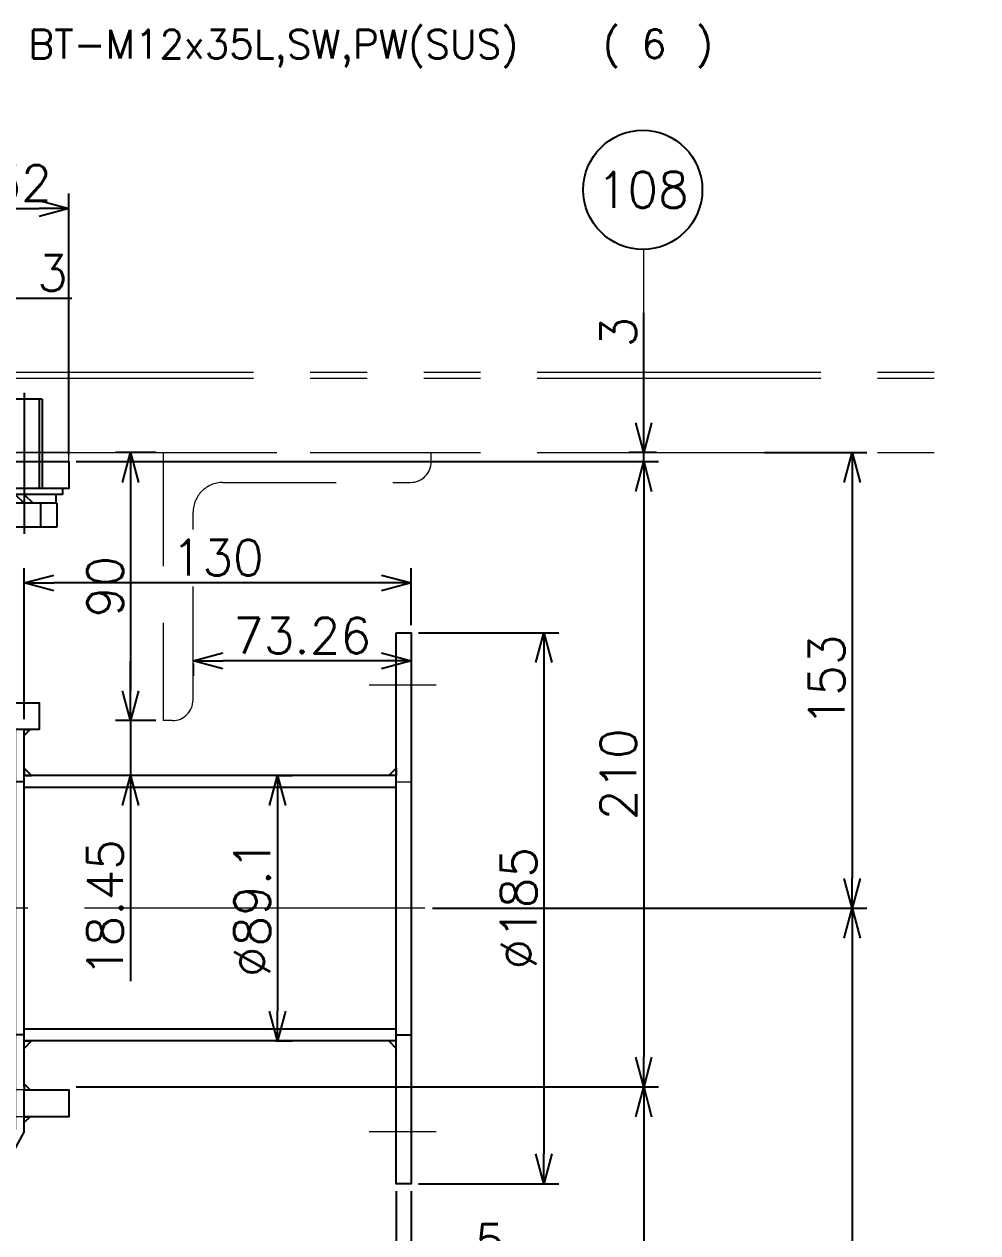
# Model space of a CAD drawing. Header units: millimetres. Extents: x -16130 to 36813, y -8099 to 27484.
# Drawn here: x 20014 to 20334.4, y 13080.7 to 13486.6 of the extents above; entities that cross this region are included whole.
import ezdxf
from ezdxf import colors
from ezdxf.entities.mleader import LeaderData, LeaderLine
from ezdxf.enums import TextEntityAlignment as Align
from ezdxf.math import Vec2, Vec3

# ---------------------------------------------------------------- set-up
doc = ezdxf.new("R2010")
doc.units = ezdxf.units.MM
doc.header["$LTSCALE"] = 6
doc.header["$PDMODE"] = 99
doc.header["$PDSIZE"] = 1
for name, pattern in [('CENTER2', [28.575, 19.05, -3.175, 3.175, -3.175]), ('HIDDEN', [9.525, 6.35, -3.175]), ('PHANTOM2', [31.75, 15.875, -3.175, 3.175, -3.175, 3.175, -3.175])]:
    doc.linetypes.add(name, pattern=pattern)
for name, color, linetype, lineweight in [('01_NORMAL', 7, 'Continuous', 25), ('04_HIDDEN', 2, 'HIDDEN', 13), ('05_CENTER', 4, 'CENTER2', 13), ('06_PHANTOM', 2, 'PHANTOM2', 13), ('07_TEXT', 3, 'Continuous', 13), ('08_DIM', 3, 'Continuous', 13)]:
    doc.layers.add(name, color=color, linetype=linetype, lineweight=lineweight)
doc.layers.add('10_DRAFT', color=8, linetype='Continuous', lineweight=0, plot=False)
doc.styles.add('KSS_TXT', font='txt.shx', dxfattribs={"bigfont": 'extfont2.shx'})
doc.styles.add('KSS_TXT_L', font='txt.shx', dxfattribs={"height": 3, "bigfont": 'extfont2.shx'})
doc.styles.get("Standard").update_dxf_attribs({"font": 'txt.shx', "bigfont": 'extfont2.shx'})
doc.dimstyles.new('KSS_DIM', dxfattribs={"dimtxt": 3, "dimasz": 2.5, "dimexe": 1.25, "dimexo": 0.625, "dimtad": 1, "dimdsep": 46, "dimtxsty": 'KSS_TXT', "dimblk": 'OPEN30', "dimcen": 0, "dimazin": 2, "dimtfac": 0.75, "dimtmove": 0, "dimatfit": 3, "dimldrblk": 'OPEN30', "dimfxl": 1, "dimtolj": 1, "dimarcsym": 0})

# ---------------------------------------------------------------- blocks, each defined once
blk = doc.blocks.new('AM_BALLOON1')
at = {"transparency": 16777216}
blk.add_circle((0, 0), 5, dxfattribs=at)
blk.add_attdef('B_NUMBER', text='', height=3, dxfattribs=at).set_placement((0, 0), align=Align.MIDDLE_CENTER)
blk = doc.blocks.new('_OPEN')
at = {"color": 0, "linetype": 'ByBlock'}
for p, q in [((-1, 0.167), (0, 0)), ((0, 0), (-1, -0.167)), ((0, 0), (-1, 0))]:
    blk.add_line(p, q, dxfattribs=at)
blk = doc.blocks.new('*U3940')
at = {"layer": '07_TEXT', "color": 0, "style": 'KSS_TXT'}
for s, p in [('(', (62.17, 1.02)), (')', (71.94, 1.02))]:
    blk.add_text(s, height=3, dxfattribs=at).set_placement(p)
blk.add_attdef('補助材料名', (1.87, 1), '', height=3, dxfattribs=at)
blk.add_attdef('個数', text='', height=3, dxfattribs=at).set_placement((67.53, 1.02), align=Align.CENTER)
blk = doc.blocks.new('_Open30')
at = {"color": 0, "linetype": 'ByBlock', "lineweight": -2}
for p, q in [((-1, 0.268), (0, 0)), ((0, 0), (-1, -0.268)), ((0, 0), (-1, 0))]:
    blk.add_line(p, q, dxfattribs=at)
blk = doc.blocks.new('*D3949')
at = {"layer": '08_DIM', "color": 0, "lineweight": -2, "transparency": 16777216}
for p, q in [((20014.04, 13253.19), (20014.04, 13303.92)), ((20144.04, 13284.75), (20144.04, 13303.92)), ((20134.04, 13298.92), (20024.04, 13298.92))]:
    blk.add_line(p, q, dxfattribs=at)
at = {"layer": 'Defpoints', "color": 0, "transparency": 16777216}
for p in [(20014.04, 13298.92), (20144.04, 13282.25), (20014.04, 13250.69)]:
    blk.add_point(p, dxfattribs=at)
at = {"layer": '08_DIM', "color": 0, "lineweight": -2, "transparency": 16777216, "xscale": 10, "yscale": 10, "zscale": 10, "rotation": 180}
blk.add_blockref('_Open30', (20014.04, 13298.92), dxfattribs=at)
at = {"layer": '08_DIM', "color": 0, "lineweight": -2, "transparency": 16777216, "xscale": 10, "yscale": 10, "zscale": 10}
blk.add_blockref('_Open30', (20144.04, 13298.92), dxfattribs=at)
at = {"layer": '08_DIM', "color": 0, "transparency": 16777216, "insert": (20079.04, 13307.42), "char_height": 12, "attachment_point": 5, "style": 'KSS_TXT'}
blk.add_mtext('\\A1;130', dxfattribs=at)
blk = doc.blocks.new('*D3950')
at = {"layer": '08_DIM', "color": 0, "lineweight": -2, "transparency": 16777216}
for p, q in [((20139.04, 13094.69), (20139.04, 13064.04)), ((20144.04, 13094.69), (20144.04, 13064.04)), ((20129.04, 13069.04), (20119.04, 13069.04)), ((20139.04, 13069.04), (20144.04, 13069.04)), ((20154.04, 13069.04), (20177.04, 13069.04))]:
    blk.add_line(p, q, dxfattribs=at)
at = {"layer": 'Defpoints', "color": 0, "transparency": 16777216}
for p in [(20139.04, 13097.19), (20144.04, 13097.19), (20144.04, 13069.04)]:
    blk.add_point(p, dxfattribs=at)
at = {"layer": '08_DIM', "color": 0, "lineweight": -2, "transparency": 16777216, "xscale": 10, "yscale": 10, "zscale": 10}
blk.add_blockref('_Open30', (20139.04, 13069.04), dxfattribs=at)
at = {"layer": '08_DIM', "color": 0, "lineweight": -2, "transparency": 16777216, "xscale": 10, "yscale": 10, "zscale": 10, "rotation": 180}
blk.add_blockref('_Open30', (20144.04, 13069.04), dxfattribs=at)
at = {"layer": '08_DIM', "color": 0, "transparency": 16777216, "insert": (20170.54, 13077.55), "char_height": 12, "attachment_point": 5, "style": 'KSS_TXT'}
blk.add_mtext('\\A1;5', dxfattribs=at)
blk = doc.blocks.new('*D3951')
at = {"layer": '08_DIM', "color": 0, "lineweight": -2, "transparency": 16777216}
for p, q in [((19994.04, 13338.19), (19994.04, 13399.52)), ((19997.04, 13342.19), (19997.04, 13399.52)), ((19984.04, 13394.52), (19974.04, 13394.52)), ((19994.04, 13394.52), (19997.04, 13394.52)), ((20007.04, 13394.52), (20030.04, 13394.52))]:
    blk.add_line(p, q, dxfattribs=at)
at = {"layer": 'Defpoints', "color": 0, "transparency": 16777216}
for p in [(19997.04, 13394.52), (19997.04, 13339.69), (19994.04, 13335.69)]:
    blk.add_point(p, dxfattribs=at)
at = {"layer": '08_DIM', "color": 0, "lineweight": -2, "transparency": 16777216, "xscale": 10, "yscale": 10, "zscale": 10}
blk.add_blockref('_Open30', (19994.04, 13394.52), dxfattribs=at)
at = {"layer": '08_DIM', "color": 0, "lineweight": -2, "transparency": 16777216, "xscale": 10, "yscale": 10, "zscale": 10, "rotation": 180}
blk.add_blockref('_Open30', (19997.04, 13394.52), dxfattribs=at)
at = {"layer": '08_DIM', "color": 0, "transparency": 16777216, "insert": (20023.54, 13403.02), "char_height": 12, "attachment_point": 5, "style": 'KSS_TXT'}
blk.add_mtext('\\A1;3', dxfattribs=at)
blk = doc.blocks.new('*D3958')
at = {"layer": '08_DIM', "color": 0, "lineweight": -2, "transparency": 16777216}
for p, q in [((20031.54, 13339.69), (20227.14, 13339.69)), ((20222.14, 13329.69), (20222.14, 13139.69)), ((20031.54, 13129.69), (20227.14, 13129.69))]:
    blk.add_line(p, q, dxfattribs=at)
at = {"layer": 'Defpoints', "color": 0, "transparency": 16777216}
for p in [(20029.04, 13339.69), (20029.04, 13129.69), (20222.14, 13129.69)]:
    blk.add_point(p, dxfattribs=at)
at = {"layer": '08_DIM', "color": 0, "lineweight": -2, "transparency": 16777216, "xscale": 10, "yscale": 10, "zscale": 10}
for p, rotation in [((20222.14, 13339.69), 90), ((20222.14, 13129.69), 270)]:
    blk.add_blockref('_Open30', p, dxfattribs=dict(at, rotation=rotation))
at = {"layer": '08_DIM', "color": 0, "transparency": 16777216, "insert": (20213.64, 13234.69), "char_height": 12, "attachment_point": 5, "rotation": 90, "style": 'KSS_TXT'}
blk.add_mtext('\\A1;210', dxfattribs=at)
blk = doc.blocks.new('*D3961')
at = {"layer": '08_DIM', "color": 0, "lineweight": -2, "transparency": 16777216}
for p, q in [((20146.54, 13282.19), (20193.64, 13282.19)), ((20188.64, 13272.19), (20188.64, 13107.19)), ((20146.54, 13097.19), (20193.64, 13097.19))]:
    blk.add_line(p, q, dxfattribs=at)
at = {"layer": 'Defpoints', "color": 0, "transparency": 16777216}
for p in [(20144.04, 13282.19), (20144.04, 13097.19), (20188.64, 13097.19)]:
    blk.add_point(p, dxfattribs=at)
at = {"layer": '08_DIM', "color": 0, "lineweight": -2, "transparency": 16777216, "xscale": 10, "yscale": 10, "zscale": 10}
for p, rotation in [((20188.64, 13282.19), 90), ((20188.64, 13097.19), 270)]:
    blk.add_blockref('_Open30', p, dxfattribs=dict(at, rotation=rotation))
at = {"layer": '08_DIM', "color": 0, "transparency": 16777216, "insert": (20180.13, 13189.69), "char_height": 12, "attachment_point": 5, "rotation": 90, "style": 'KSS_TXT'}
blk.add_mtext('\\A1;\\A1;%%c185', dxfattribs=at)
blk = doc.blocks.new('*D3973')
at = {"layer": '08_DIM', "color": 0, "lineweight": -2, "transparency": 16777216}
for p, q in [((19997.04, 13342.19), (19997.04, 13429.71)), ((20029.04, 13342.19), (20029.04, 13429.71)), ((20007.04, 13424.71), (20019.04, 13424.71))]:
    blk.add_line(p, q, dxfattribs=at)
at = {"layer": 'Defpoints', "color": 0, "transparency": 16777216}
for p in [(20029.04, 13424.71), (19997.04, 13339.69), (20029.04, 13339.69)]:
    blk.add_point(p, dxfattribs=at)
at = {"layer": '08_DIM', "color": 0, "lineweight": -2, "transparency": 16777216, "xscale": 10, "yscale": 10, "zscale": 10, "rotation": 180}
blk.add_blockref('_Open30', (19997.04, 13424.71), dxfattribs=at)
at = {"layer": '08_DIM', "color": 0, "lineweight": -2, "transparency": 16777216, "xscale": 10, "yscale": 10, "zscale": 10}
blk.add_blockref('_Open30', (20029.04, 13424.71), dxfattribs=at)
at = {"layer": '08_DIM', "color": 0, "transparency": 16777216, "insert": (20013.04, 13433.21), "char_height": 12, "attachment_point": 5, "style": 'KSS_TXT'}
blk.add_mtext('\\A1;32', dxfattribs=at)
blk = doc.blocks.new('A$C384F4F50_1_1_1')
at = {"color": 0}
for p, q in [((-83, 536), (83, 536)), ((-80, 536), (-80, 320)), ((80, 536), (80, 320)), ((-83, 531), (-83, 320)), ((83, 531), (83, 320)), ((-100, 330), (-100, 450)), ((-97, 450), (-97, 315.77)), ((97, 450), (97, 315.77)), ((100, 330), (100, 450)), ((225, 434.55), (100, 434.55)), ((100, 432.5), (97, 432.5)), ((225, 430.55), (100, 430.55)), ((-175, 400), (-180, 400)), ((-175, 400.85), (-100, 400.85)), ((-175, 398.35), (-100, 398.35)), ((-97, 400), (-100, 400)), ((-175, 381.65), (-100, 381.65)), ((-175, 380), (-180, 380)), ((-175, 379.15), (-100, 379.15)), ((-97, 380), (-100, 380)), ((225, 349.45), (100, 349.45)), ((100, 347.5), (97, 347.5)), ((225, 345.45), (100, 345.45)), ((225, 347.5), (230, 347.5)), ((-100, 315), (-100, 321)), ((100, 315), (100, 321)), ((83, 320), (-83, 320)), ((-100, 315), (-70, 260)), ((-97, 315.77), (-67, 260.77)), ((97, 315.77), (67, 260.77)), ((100, 315), (70, 260)), ((-70, 243.5), (-70, 260)), ((-67, 260.77), (-67, 243.5)), ((67, 260.77), (67, 243.5)), ((70, 243.5), (70, 260)), ((-70, 243.5), (-67, 243.5)), ((70, 243.5), (67, 243.5))]:
    blk.add_line(p, q, dxfattribs=at)
for points in [[(-83, 540), (-115, 540), (-115, 531), (-83, 531)], [(83, 540), (115, 540), (115, 531), (83, 531)], [(225, 482.5), (230, 482.5), (230, 297.5), (225, 297.5)], [(-83, 459), (-105, 459), (-105, 450), (-83, 450)], [(83, 459), (105, 459), (105, 450), (83, 450)], [(-175, 437.5), (-180, 437.5), (-180, 342.5), (-175, 342.5)], [(-100, 329), (-115, 329), (-115, 320), (-100, 320)], [(100, 329), (115, 329), (115, 320), (100, 320)]]:
    blk.add_lwpolyline(points, close=True, dxfattribs=at)
at = {"color": 3}
for points in [[(-83, 536), (-81, 536), (-83, 538), (-83, 538)], [(83, 536), (81, 536), (83, 538), (83, 538)], [(-83, 531), (-85, 531), (-83, 529), (-83, 529)], [(83, 531), (85, 531), (83, 529), (83, 529)], [(-83, 459), (-85, 459), (-83, 461), (-83, 461)], [(83, 459), (85, 459), (83, 461), (83, 461)], [(-100, 450), (-102, 450), (-100, 448), (-100, 448)], [(100, 450), (102, 450), (100, 448), (100, 448)], [(100, 434.55), (102.5, 434.55), (102.5, 434.55), (100, 437.05)], [(225, 434.55), (222.5, 434.55), (222.5, 434.55), (225, 437.05)], [(-175, 400.85), (-173, 400.85), (-175, 402.85), (-175, 402.85)], [(-100, 400.85), (-102, 400.85), (-100, 402.85), (-100, 402.85)], [(-175, 379.15), (-173, 379.15), (-175, 377.15), (-175, 377.15)], [(-100, 379.15), (-102, 379.15), (-100, 377.15), (-100, 377.15)], [(100, 345.45), (102.5, 345.45), (102.5, 345.45), (100, 342.95)], [(225, 345.45), (222.5, 345.45), (222.5, 345.45), (225, 342.95)], [(-100, 329), (-102, 329), (-100, 331), (-100, 331)], [(100, 329), (102, 329), (100, 331), (100, 331)], [(-100, 320), (-102, 320), (-100, 318), (-100, 318)], [(100, 320), (102, 320), (100, 318), (100, 318)]]:
    blk.add_lwpolyline(points, close=True, dxfattribs=at)
at = {"layer": '04_HIDDEN'}
for p, q in [((83, 459), (-83, 459)), ((83, 450), (-83, 450)), ((225, 432.5), (230, 432.5)), ((-100, 320), (-100, 329)), ((100, 329), (-100, 329)), ((100, 320), (100, 329)), ((100, 320), (-100, 320))]:
    blk.add_line(p, q, dxfattribs=at)
at = {"layer": '05_CENTER'}
for p, q in [((0, 549.2), (0, 140)), ((-100, 523.03), (-100, 547.72)), ((100, 523.03), (100, 547.72)), ((215.89, 465), (238.42, 465)), ((-167.67, 425), (-186.97, 425)), ((-93.77, 390), (-185.31, 390)), ((234.62, 390), (93.4, 390)), ((-167.67, 355), (-186.97, 355)), ((-85, 346.64), (-85, 314.32)), ((85, 346.64), (85, 314.32)), ((215.89, 315), (238.42, 315))]:
    blk.add_line(p, q, dxfattribs=at)
at = {"layer": '10_DRAFT'}
for p, q in [((83, 540), (-83, 540)), ((-67, 243.5), (67, 243.5)), ((-6, 140), (6, 140))]:
    blk.add_line(p, q, dxfattribs=at)
blk = doc.blocks.new('*D4007')
at = {"layer": '08_DIM', "color": 0, "lineweight": -2, "transparency": 16777216}
for p, q in [((20098.43, 13234.24), (20104.13, 13234.24)), ((20099.13, 13224.24), (20099.13, 13155.14)), ((20098.43, 13145.14), (20104.13, 13145.14))]:
    blk.add_line(p, q, dxfattribs=at)
at = {"layer": 'Defpoints', "color": 0, "transparency": 16777216}
for p in [(20095.93, 13234.24), (20095.93, 13145.14), (20099.13, 13145.14)]:
    blk.add_point(p, dxfattribs=at)
at = {"layer": '08_DIM', "color": 0, "lineweight": -2, "transparency": 16777216, "xscale": 10, "yscale": 10, "zscale": 10}
for p, rotation in [((20099.13, 13234.24), 90), ((20099.13, 13145.14), 270)]:
    blk.add_blockref('_Open30', p, dxfattribs=dict(at, rotation=rotation))
at = {"layer": '08_DIM', "color": 0, "transparency": 16777216, "insert": (20090.63, 13189.69), "char_height": 12, "attachment_point": 5, "rotation": 90, "style": 'KSS_TXT'}
blk.add_mtext('\\A1;\\A1;%%c89.1', dxfattribs=at)
blk = doc.blocks.new('*D4011')
at = {"layer": '08_DIM', "color": 0, "lineweight": -2, "transparency": 16777216}
for p, q in [((20072.76, 13129.69), (20227.14, 13129.69)), ((20222.14, 13119.69), (20222.14, 12949.69)), ((20166.24, 12939.69), (20227.14, 12939.69))]:
    blk.add_line(p, q, dxfattribs=at)
at = {"layer": 'Defpoints', "color": 0, "transparency": 16777216}
for p in [(20070.26, 13129.69), (20163.74, 12939.69), (20222.14, 12939.69)]:
    blk.add_point(p, dxfattribs=at)
at = {"layer": '08_DIM', "color": 0, "lineweight": -2, "transparency": 16777216, "xscale": 10, "yscale": 10, "zscale": 10}
for p, rotation in [((20222.14, 13129.69), 90), ((20222.14, 12939.69), 270)]:
    blk.add_blockref('_Open30', p, dxfattribs=dict(at, rotation=rotation))
at = {"layer": '08_DIM', "color": 0, "transparency": 16777216, "insert": (20213.64, 13034.69), "char_height": 12, "attachment_point": 5, "rotation": 90, "style": 'KSS_TXT'}
blk.add_mtext('\\A1;(190)', dxfattribs=at)
blk = doc.blocks.new('M10Nza_1_1_1_1_1')
at = {"color": 0}
for p, q in [((-9.8, 4), (-9.8, 10.69)), ((-7.35, 12), (7.35, 12)), ((-4.9, 4), (-4.9, 10.69)), ((4.9, 10.69), (4.9, 4)), ((9.8, 10.69), (9.8, 4)), ((-9.8, 4), (9.8, 4)), ((-9.2, 1.5), (-9.2, 4)), ((0, 1.5), (-2.5, 4)), ((0, 4), (2.5, 1.5)), ((9.2, 4), (9.2, 1.5))]:
    blk.add_line(p, q, dxfattribs=at)
at = {"color": 0, "linetype": 'CENTER2'}
blk.add_line((0, 12), (0, 0), dxfattribs=at)
at = {"color": 0}
blk.add_lwpolyline([(-11, 1.5), (11, 1.5), (11, 0), (-11, 0)], close=True, dxfattribs=at)
for centre, radius, start, end in [((-7.35, 9.06), 2.94, 33.626, 146.374), ((0, 2.2), 9.8, 60, 120), ((7.35, 9.06), 2.94, 33.626, 146.374)]:
    blk.add_arc(centre, radius, start, end, dxfattribs=at)
at = {"layer": '10_DRAFT', "style": 'KSS_TXT'}
blk.add_text('M10', height=1.25, dxfattribs=at).set_placement((0.26, 4.12))
blk = doc.blocks.new('A$C68084CB7_1_1_1')
at = {"color": 0}
for p, q in [((-5, 215), (-5, 50.99)), ((5, 215), (-5, 215)), ((-4.19, 215), (-4.19, 175)), ((4.19, 215), (4.19, 175)), ((5, 215), (5, 70.71)), ((5, 175), (-5, 175))]:
    blk.add_line(p, q, dxfattribs=at)
at = {"layer": '04_HIDDEN'}
for p, q in [((5, 70.71), (5, 5)), ((-5, 50.99), (-5, 5)), ((5, 5), (-5, 5))]:
    blk.add_line(p, q, dxfattribs=at)
at = {"layer": '05_CENTER'}
for p, q in [((0, 218.8), (0, -8.49)), ((0, 196.64), (0, 173.31))]:
    blk.add_line(p, q, dxfattribs=at)
blk = doc.blocks.new('A$C680612B7_1_1_1')
at = {"color": 0}
for p, q in [((-120, 5), (120, 5)), ((-120, 5), (-120, -5)), ((-120, 4.19), (-95, 4.19)), ((-95, 5), (-95, -5)), ((95, 5), (95, -5)), ((120, 4.19), (95, 4.19)), ((120, 5), (120, -5)), ((-120, -4.19), (-95, -4.19)), ((-120, -5), (120, -5)), ((120, -4.19), (95, -4.19))]:
    blk.add_line(p, q, dxfattribs=at)
at = {"layer": '05_CENTER'}
blk.add_line((-122.85, 0), (122.85, 0), dxfattribs=at)
blk = doc.blocks.new('A$C680831B6_1_1_1')
blk.add_blockref('A$C680612B7_1_1_1', (0, 0))
at = {"layer": '01_NORMAL'}
for p, rotation in [((-102, 0), 89.99999999999999), ((102, 0), 270)]:
    blk.add_blockref('M10Nza_1_1_1_1_1', p, dxfattribs=dict(at, rotation=rotation))
blk = doc.blocks.new('A$C684D103E')
at = {"color": 3}
for points in [[(-90, 5), (-91.5, 5), (-90, 6.5), (-90, 6.5)], [(-80, 5), (-78.5, 5), (-80, 6.5), (-80, 6.5)], [(80, 5), (78.5, 5), (80, 6.5), (80, 6.5)], [(90, 5), (91.5, 5), (90, 6.5), (90, 6.5)]]:
    blk.add_lwpolyline(points, close=True, dxfattribs=at)
at = {"layer": '10_DRAFT'}
blk.add_line((0, -3.36), (0, 3.36), dxfattribs=at)
at = {"rotation": 270}
blk.add_blockref('M10Nza_1_1_1_1_1', (102, 0), dxfattribs=at)
blk.add_blockref('A$C680831B6_1_1_1', (0, -120))
at = {"layer": '04_HIDDEN', "xscale": -1}
for p in [(-85, 0), (85, 0)]:
    blk.add_blockref('A$C68084CB7_1_1_1', p, dxfattribs=at)
at = {"layer": '04_HIDDEN'}
for name, p in [('M10Nza_1_1_1_1_1', (-85, 189)), ('M10Nza_1_1_1_1_1', (85, 189)), ('A$C680831B6_1_1_1', (0, 120)), ('A$C680612B7_1_1_1', (0, 0))]:
    blk.add_blockref(name, p, dxfattribs=at)
at = {"layer": '04_HIDDEN', "rotation": 89.99999999999999}
blk.add_blockref('M10Nza_1_1_1_1_1', (-102, 0), dxfattribs=at)
blk = doc.blocks.new('*D4016')
at = {"layer": '08_DIM', "color": 0, "lineweight": -2, "transparency": 16777216}
for p, q in [((20262.74, 13342.69), (20297.14, 13342.69)), ((20292.14, 13332.69), (20292.14, 13199.69)), ((20151.17, 13189.69), (20297.14, 13189.69))]:
    blk.add_line(p, q, dxfattribs=at)
at = {"layer": 'Defpoints', "color": 0, "transparency": 16777216}
for p in [(20260.24, 13342.69), (20148.67, 13189.69), (20292.14, 13189.69)]:
    blk.add_point(p, dxfattribs=at)
at = {"layer": '08_DIM', "color": 0, "lineweight": -2, "transparency": 16777216, "xscale": 10, "yscale": 10, "zscale": 10}
for p, rotation in [((20292.14, 13342.69), 90), ((20292.14, 13189.69), 270)]:
    blk.add_blockref('_Open30', p, dxfattribs=dict(at, rotation=rotation))
at = {"layer": '08_DIM', "color": 0, "transparency": 16777216, "insert": (20283.63, 13266.19), "char_height": 12, "attachment_point": 5, "rotation": 90, "style": 'KSS_TXT'}
blk.add_mtext('\\A1;153', dxfattribs=at)
blk = doc.blocks.new('*D4017')
at = {"layer": '08_DIM', "color": 0, "lineweight": -2, "transparency": 16777216}
for p, q in [((20151.17, 13189.69), (20297.14, 13189.69)), ((20292.14, 13179.69), (20292.14, 12869.69)), ((20223.17, 12859.69), (20297.14, 12859.69))]:
    blk.add_line(p, q, dxfattribs=at)
at = {"layer": 'Defpoints', "color": 0, "transparency": 16777216}
for p in [(20148.67, 13189.69), (20220.67, 12859.69), (20292.14, 12859.69)]:
    blk.add_point(p, dxfattribs=at)
at = {"layer": '08_DIM', "color": 0, "lineweight": -2, "transparency": 16777216, "xscale": 10, "yscale": 10, "zscale": 10}
for p, rotation in [((20292.14, 13189.69), 90), ((20292.14, 12859.69), 270)]:
    blk.add_blockref('_Open30', p, dxfattribs=dict(at, rotation=rotation))
at = {"layer": '08_DIM', "color": 0, "transparency": 16777216, "insert": (20283.64, 13024.69), "char_height": 12, "attachment_point": 5, "rotation": 90, "style": 'KSS_TXT'}
blk.add_mtext('\\A1;330', dxfattribs=at)
blk = doc.blocks.new('A$C684D1FF8')
at = {"color": 3}
blk.add_lwpolyline([(0, 215), (0, -15), (3, -15), (3, 215)], close=True, dxfattribs=at)
at = {"layer": '05_CENTER'}
for p, q in [((-4.55, 200), (7.43, 200)), ((-4.55, 100), (7.43, 100)), ((-4.55, 0), (7.43, 0))]:
    blk.add_line(p, q, dxfattribs=at)
at = {"layer": '08_DIM'}
for p, q in [((3, 183), (0, 183)), ((3, 17), (0, 17))]:
    blk.add_line(p, q, dxfattribs=at)
blk = doc.blocks.new('*D4018')
at = {"layer": '08_DIM', "color": 0, "lineweight": -2, "transparency": 16777216}
for p, q in [((20222.14, 13342.69), (20222.14, 13389.68)), ((20222.14, 13352.69), (20222.14, 13362.69)), ((20226.5, 13342.69), (20217.14, 13342.69)), ((20222.14, 13339.69), (20222.14, 13342.69)), ((20031.54, 13339.69), (20227.14, 13339.69)), ((20222.14, 13329.69), (20222.14, 13319.69))]:
    blk.add_line(p, q, dxfattribs=at)
at = {"layer": 'Defpoints', "color": 0, "transparency": 16777216}
for p in [(20222.14, 13342.69), (20229, 13342.69), (20029.04, 13339.69)]:
    blk.add_point(p, dxfattribs=at)
at = {"layer": '08_DIM', "color": 0, "lineweight": -2, "transparency": 16777216, "xscale": 10, "yscale": 10, "zscale": 10}
for p, rotation in [((20222.14, 13342.69), 270), ((20222.14, 13339.69), 90)]:
    blk.add_blockref('_Open30', p, dxfattribs=dict(at, rotation=rotation))
at = {"layer": '08_DIM', "color": 0, "transparency": 16777216, "insert": (20213.64, 13383.18), "char_height": 12, "attachment_point": 5, "rotation": 90, "style": 'KSS_TXT'}
blk.add_mtext('\\A1;3', dxfattribs=at)
blk = doc.blocks.new('A$C1819430B_1_1_1')
at = {"color": 0}
for p, q in [((-10.97, 13), (10.97, 13)), ((-10.97, 5), (-10.97, 13)), ((-5.48, 5), (-5.48, 13)), ((5.48, 5), (5.48, 13)), ((10.97, 5), (10.97, 13)), ((-10.97, 5), (10.97, 5)), ((-10.75, 5), (-10.75, 2)), ((0, 2), (-3, 5)), ((0, 5), (3, 2)), ((10.75, 2), (10.75, 5)), ((-13, 2), (13, 2)), ((-13, 2), (-13, 0)), ((-13, 0), (13, 0)), ((13, 0), (13, 2))]:
    blk.add_line(p, q, dxfattribs=at)
at = {"color": 0, "linetype": 'CENTER2'}
blk.add_line((0, -32.11), (0, 15.28), dxfattribs=at)
at = {"color": 0, "linetype": 'HIDDEN'}
for p, q in [((-6, -30), (-6, 0)), ((-5.05, -30), (-5.05, 0)), ((5.05, -30), (5.05, 0)), ((6, -30), (6, 0)), ((-6, -30), (6, -30))]:
    blk.add_line(p, q, dxfattribs=at)
at = {"layer": '10_DRAFT', "style": 'KSS_TXT_L'}
blk.add_text('BT-M12x35L,SW,PW', height=0.3, dxfattribs=at).set_placement((6.07, 12.66))
blk = doc.blocks.new('*D4023')
at = {"layer": '08_DIM', "color": 0, "lineweight": -2, "transparency": 16777216}
for p, q in [((20058.28, 13342.69), (20044.75, 13342.69)), ((20049.75, 13332.69), (20049.75, 13262.69)), ((20058.28, 13252.69), (20044.75, 13252.69))]:
    blk.add_line(p, q, dxfattribs=at)
at = {"layer": 'Defpoints', "color": 0, "transparency": 16777216}
for p in [(20060.78, 13342.69), (20049.75, 13252.69), (20060.78, 13252.69)]:
    blk.add_point(p, dxfattribs=at)
at = {"layer": '08_DIM', "color": 0, "lineweight": -2, "transparency": 16777216, "xscale": 10, "yscale": 10, "zscale": 10}
for p, rotation in [((20049.75, 13342.69), 90), ((20049.75, 13252.69), 270)]:
    blk.add_blockref('_Open30', p, dxfattribs=dict(at, rotation=rotation))
at = {"layer": '08_DIM', "color": 0, "transparency": 16777216, "insert": (20041.25, 13297.69), "char_height": 12, "attachment_point": 5, "rotation": 90, "style": 'KSS_TXT'}
blk.add_mtext('\\A1;90', dxfattribs=at)
blk = doc.blocks.new('A$C508A7F88_1_1')
at = {"color": 0}
for p, q in [((0, 0), (0, -90)), ((0, 0), (90, 0)), ((90, -3), (90, 0)), ((20, -10), (83, -10)), ((10, -83), (10, -20)), ((3, -90), (0, -90))]:
    blk.add_line(p, q, dxfattribs=at)
for centre, radius, start, end in [((83, -3), 7, 270, 0), ((20, -20), 10, 90, 180), ((3, -83), 7, 270, 0)]:
    blk.add_arc(centre, radius, start, end, dxfattribs=at)
blk = doc.blocks.new('*D4024')
at = {"layer": '08_DIM', "color": 0, "lineweight": -2, "transparency": 16777216}
for p, q in [((20049.75, 13262.69), (20049.75, 13272.69)), ((20058.28, 13252.69), (20044.75, 13252.69)), ((20049.75, 13252.69), (20049.75, 13234.24)), ((20078.18, 13234.24), (20044.75, 13234.24)), ((20049.75, 13224.24), (20049.75, 13165.24))]:
    blk.add_line(p, q, dxfattribs=at)
at = {"layer": 'Defpoints', "color": 0, "transparency": 16777216}
for p in [(20060.78, 13252.69), (20049.75, 13234.24), (20080.68, 13234.24)]:
    blk.add_point(p, dxfattribs=at)
at = {"layer": '08_DIM', "color": 0, "lineweight": -2, "transparency": 16777216, "xscale": 10, "yscale": 10, "zscale": 10}
for p, rotation in [((20049.75, 13252.69), 270), ((20049.75, 13234.24), 90)]:
    blk.add_blockref('_Open30', p, dxfattribs=dict(at, rotation=rotation))
at = {"layer": '08_DIM', "color": 0, "transparency": 16777216, "insert": (20041.24, 13189.74), "char_height": 12, "attachment_point": 5, "rotation": 90, "style": 'KSS_TXT'}
blk.add_mtext('\\A1;18.45', dxfattribs=at)
blk = doc.blocks.new('*D4025')
at = {"layer": '10_DRAFT', "color": 0, "lineweight": -2, "transparency": 16777216}
for p, q in [((20070.78, 13271.93), (20070.78, 13267.77)), ((20134.04, 13272.77), (20080.78, 13272.77)), ((20144.04, 13271.93), (20144.04, 13267.77))]:
    blk.add_line(p, q, dxfattribs=at)
at = {"layer": 'Defpoints', "color": 0, "transparency": 16777216}
for p in [(20070.78, 13274.43), (20144.04, 13274.43), (20070.78, 13272.77)]:
    blk.add_point(p, dxfattribs=at)
at = {"layer": '10_DRAFT', "color": 0, "lineweight": -2, "transparency": 16777216, "xscale": 10, "yscale": 10, "zscale": 10, "rotation": 180}
blk.add_blockref('_Open30', (20070.78, 13272.77), dxfattribs=at)
at = {"layer": '10_DRAFT', "color": 0, "lineweight": -2, "transparency": 16777216, "xscale": 10, "yscale": 10, "zscale": 10}
blk.add_blockref('_Open30', (20144.04, 13272.77), dxfattribs=at)
at = {"layer": '10_DRAFT', "color": 0, "transparency": 16777216, "insert": (20107.41, 13281.27), "char_height": 12, "attachment_point": 5, "style": 'KSS_TXT'}
blk.add_mtext('\\A1;73.26', dxfattribs=at)

msp = doc.modelspace()

# ---------------------------------------------------------------- linework, layer by layer
at = {"layer": '06_PHANTOM'}
for p, q in [((19043.36289, 13369.68937), (21570.34534, 13369.68937)), ((19043.36289, 13367.68937), (21570.34534, 13367.68937)), ((19043.36289, 13342.68937), (21570.34534, 13342.68937))]:
    msp.add_line(p, q, dxfattribs=at)
at = {"layer": '08_DIM'}
msp.add_line((20222.14068, 13389.55696), (20222.14068, 13410.95688), dxfattribs=at)

# ---------------------------------------------------------------- block references
at = {"rotation": 180}
msp.add_blockref('A$C1819430B_1_1_1', (20014.04293, 13330.68887), dxfattribs=at)
for name, p in [('A$C384F4F50_1_1_1', (19914.04293, 12799.68887)), ('A$C684D103E', (19914.04293, 12939.68937))]:
    msp.add_blockref(name, p)
at = {"layer": '04_HIDDEN'}
msp.add_blockref('A$C508A7F88_1_1', (20060.78293, 13342.68937), dxfattribs=at)
at = {"layer": '08_DIM', "color": 15, "xscale": 3.2, "yscale": 3.2, "zscale": 3.2}
msp.add_blockref('*U3940', (20009.48752, 13471.8872), dxfattribs=at).add_auto_attribs({'補助材料名': 'BT-M12x35L,SW,PW(SUS)', '個数': '6'})
at = {"layer": '08_DIM', "rotation": 90}
msp.add_blockref('A$C684D1FF8', (20014.04295, 13339.68887), dxfattribs=at)

# ---------------------------------------------------------------- dimensions: what is measured, and where the dimension line sits
at = {"layer": '08_DIM'}
for base, p1, p2, picture, middle in [((20029.04293, 13424.71451), (19997.04293, 13339.68887), (20029.04293, 13339.68887), '*D3973', (20013.04293, 13433.21451)), ((19997.04293, 13394.52221), (19994.04293, 13335.68937), (19997.04293, 13339.68887), '*D3951', (20023.54293, 13403.02221)), ((20014.04293, 13298.92359), (20144.04293, 13282.24557), (20014.04293, 13250.68937), '*D3949', (20079.04293, 13307.42359)), ((20144.04293, 13069.04018), (20139.04293, 13097.18937), (20144.04293, 13097.18937), '*D3950', (20170.54293, 13077.54851))]:
    dim = msp.add_linear_dim(base=base, p1=p1, p2=p2, dimstyle='KSS_DIM', override={"dimscale": 4}, dxfattribs=at)
    dim.commit()
    dim.dimension.update_dxf_attribs({"geometry": picture, "text_midpoint": middle})
dim = msp.add_linear_dim(base=(20222.14068, 13342.68937), p1=(20029.04293, 13339.68887), p2=(20229.00156, 13342.68937), angle=270, dimstyle='KSS_DIM', override={"dimscale": 4}, dxfattribs=at)
dim.commit()
dim.dimension.update_dxf_attribs({"geometry": '*D4018', "text_midpoint": (20222.14068, 13383.18233), "dimtype": 160})
for base, p1, p2, picture, middle in [((20049.75301, 13252.68937), (20060.78293, 13342.68937), (20060.78293, 13252.68937), '*D4023', (20041.25301, 13297.68937)), ((20292.13618, 13189.68937), (20260.23876, 13342.68937), (20148.66778, 13189.68937), '*D4016', (20283.62785, 13266.18937)), ((20222.14068, 13129.68937), (20029.04293, 13339.68887), (20029.04293, 13129.68937), '*D3958', (20213.64068, 13234.68912)), ((20049.75301, 13234.23937), (20060.78293, 13252.68937), (20080.67549, 13234.23937), '*D4024', (20041.24468, 13189.73937)), ((20292.13618, 12859.68937), (20148.66778, 13189.68937), (20220.66778, 12859.68937), '*D4017', (20283.63618, 13024.68937))]:
    dim = msp.add_linear_dim(base=base, p1=p1, p2=p2, angle=90, dimstyle='KSS_DIM', override={"dimscale": 4}, dxfattribs=at)
    dim.commit()
    dim.dimension.update_dxf_attribs({"geometry": picture, "text_midpoint": middle})
for base, p1, p2, text, picture, middle in [((20188.64243, 13097.18937), (20144.04293, 13282.18937), (20144.04293, 13097.18937), '\\A1;%%c<>', '*D3961', (20180.13409, 13189.68937)), ((20099.12745, 13145.13937), (20095.93182, 13234.23937), (20095.93182, 13145.13937), '\\A1;%%c<>', '*D4007', (20090.62745, 13189.68937)), ((20222.14068, 12939.68937), (20070.25831, 13129.68937), (20163.74293, 12939.68937), '(<>)', '*D4011', (20213.64068, 13034.68937))]:
    dim = msp.add_linear_dim(base=base, p1=p1, p2=p2, angle=90, text=text, dimstyle='KSS_DIM', override={"dimscale": 4}, dxfattribs=at)
    dim.commit()
    dim.dimension.update_dxf_attribs({"geometry": picture, "text_midpoint": middle})
at = {"layer": '10_DRAFT'}
dim = msp.add_linear_dim(base=(20070.78293, 13272.76526), p1=(20144.04293, 13274.43001), p2=(20070.78293, 13274.43001), dimstyle='KSS_DIM', override={"dimscale": 4}, dxfattribs=at)
dim.commit()
dim.dimension.update_dxf_attribs({"geometry": '*D4025', "text_midpoint": (20107.41293, 13281.26526)})

# ---------------------------------------------------------------- leaders
at = {"layer": '08_DIM'}
ml = msp.add_multileader_block('Standard', dxfattribs=at)
ml.set_content('AM_BALLOON1', color=256, scale=4)
ml.set_attribute('B_NUMBER', '108', width=0)
ml.set_leader_properties(color=256, linetype='ByLayer', lineweight=-1)
ml.set_arrow_properties(name='OPEN')
ml.build(insert=Vec2(0, 0))
ml.multileader.update_dxf_attribs({"leader_type": 0, "has_dogleg": 0, "text_right_attachment_type": 6, "dogleg_length": 0, "arrow_head_size": 8, "scale": 4, "block_connection_type": 1})
ctx = ml.context
ctx.base_point, ctx.scale, ctx.char_height, ctx.arrow_head_size, ctx.landing_gap_size, ctx.plane_origin = Vec3(20221.83668, 13430.95457), 4, 16, 8, 8, Vec3(19769.03394, 13450.23276)
ctx.right_attachment, ctx.attachment_type = 6, 1
notes = []
notes.append((ctx, [(0, (0, 0, 0), (0, 0), (1, 0), 1, [])]))
ctx.block.insert = Vec3(20221.83668, 13430.95457)
for ctx, leaders in notes:
    for number, flags, end, landing, length, lines in leaders:
        leader = LeaderData()
        leader.index, (leader.has_last_leader_line, leader.has_dogleg_vector, leader.attachment_direction) = number, flags
        leader.last_leader_point, leader.dogleg_vector, leader.dogleg_length = Vec3(end), Vec3(landing), length
        for number, points, colour, breaks in lines:
            line = LeaderLine()
            line.index, line.vertices, line.color, line.breaks = number, Vec3.list(points), colors.encode_raw_color(colour), breaks
            leader.lines.append(line)
        ctx.leaders.append(leader)

doc.saveas('drawing.dxf')
